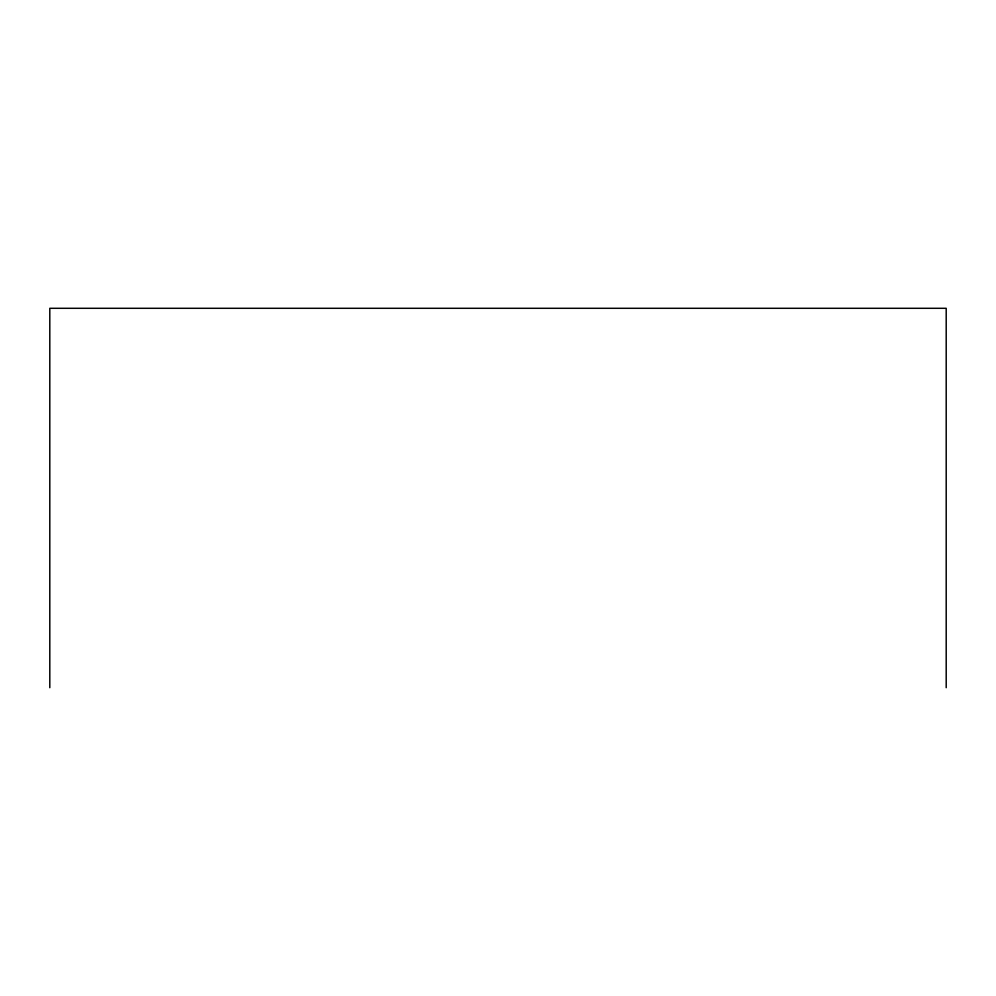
<?xml version="1.0" encoding="UTF-8"?>
<svg xmlns="http://www.w3.org/2000/svg" width="996" height="996" viewBox="0 0 996 996"><rect width="100%" height="100%" fill="white"/><g stroke="black" fill="none" stroke-linecap="round" stroke-linejoin="round"><path stroke-width="1.49" d="M946.2 687.701L946.2 308.299L49.8 308.299L49.8 687.701"/></g></svg>
